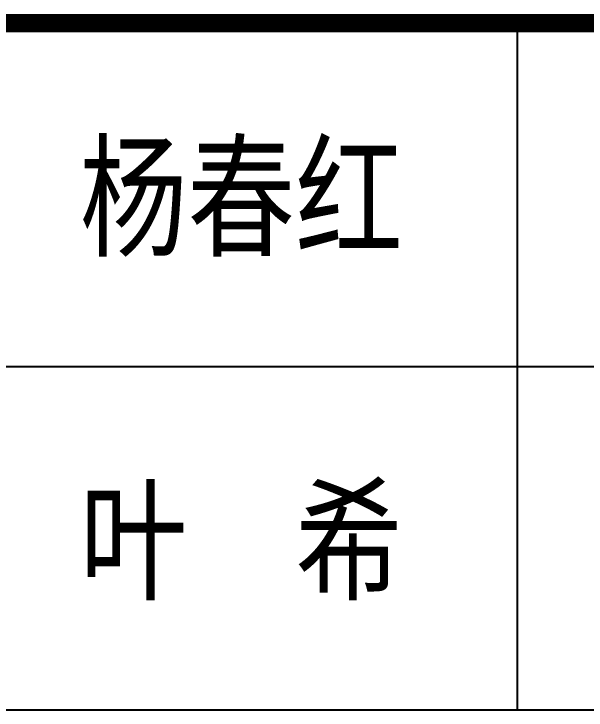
# Model space of a CAD drawing. Extents: x 1155 to 1768, y 184 to 461.
# Drawn here: x 1552.08 to 1565.39, y 184.27 to 200.48 of the extents above; entities that cross this region are included whole.
import ezdxf
from ezdxf.enums import TextEntityAlignment as Align

# ---------------------------------------------------------------- set-up
doc = ezdxf.new("R2010")
doc.units = 0
doc.header["$LTSCALE"] = 0.125
doc.layers.add('pp-com', color=7, linetype='Continuous')
doc.layers.add('PUB_TITLE', color=4, linetype='Continuous')
doc.styles.add('统一文字', font='', dxfattribs={"width": 0.8})
doc.styles.get('统一文字').set_extended_font_data('SimSun')

msp = doc.modelspace()

# ---------------------------------------------------------------- linework, layer by layer
at = {"color": 7}
msp.add_line((1460.945, 192.267), (1576.634, 192.267), dxfattribs=at)
at = {"layer": 'pp-com'}
msp.add_lwpolyline([(1767.624, 184.267), (1382.624, 184.267)], dxfattribs=at)
at = {"layer": 'PUB_TITLE', "color": 7, "const_width": 0.429}
msp.add_lwpolyline([(1382.624, 200.267), (1767.624, 200.267)], dxfattribs=at)
at = {"layer": 'PUB_TITLE', "color": 7}
msp.add_lwpolyline([(1563.789, 200.267), (1563.789, 184.267)], dxfattribs=at)

# ---------------------------------------------------------------- texts
at = {"color": 7, "style": '统一文字', "width": 0.8}
for s, p in [('杨春红', (1557.367, 196.267)), ('叶  希', (1557.367, 188.267))]:
    msp.add_text(s, height=2.3, dxfattribs=at).set_placement(p, align=Align.MIDDLE)

doc.saveas('drawing.dxf')
